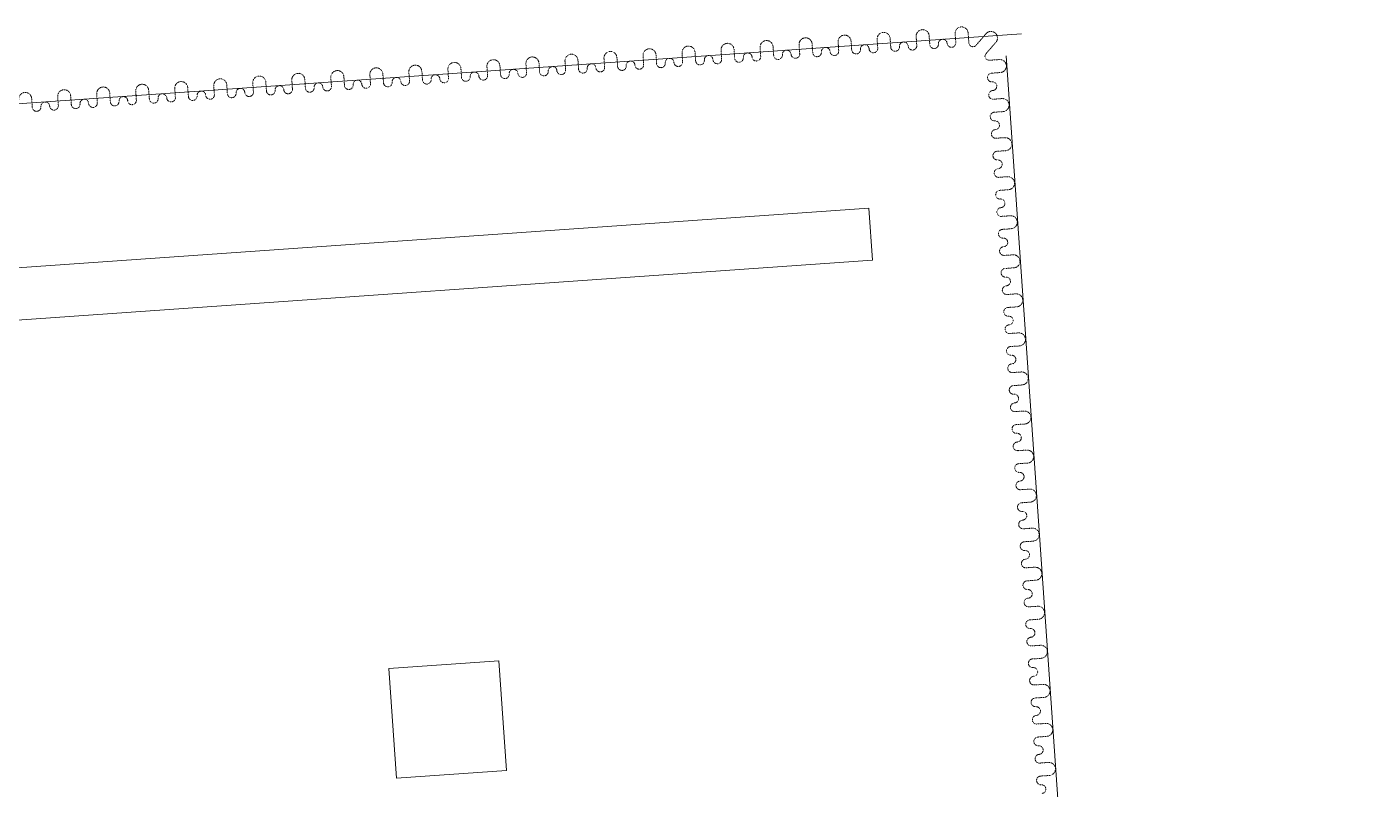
# Model space of a CAD drawing. Header units: millimetres. Extents: x 306 to 836129804, y -168137 to 818603917.
# Drawn here: x 833894834 to 833918014, y 818046590 to 818059733 of the extents above; entities that cross this region are included whole.
import ezdxf

# ---------------------------------------------------------------- set-up
doc = ezdxf.new("R2010")
doc.units = ezdxf.units.MM
doc.header["$LTSCALE"] = 3
doc.linetypes.add('SMALL DASH', pattern=[1.06, 0.53, -0.53])
doc.layers.add('A-010-M_LINE', color=251, linetype='Continuous', lineweight=13)
doc.layers.add('S-280-M_COLUMN', color=253, linetype='Continuous', lineweight=9)
doc.layers.add('UAJ-00XREF', color=7, linetype='Continuous')

# ---------------------------------------------------------------- blocks, each defined once
blk = doc.blocks.new('3A35X-MAGP-P-MP-00')
at = {"layer": 'A-010-M_LINE'}
for p, q in [((834491750, 818059616), (834374483, 818051418)), ((834491484, 818059237), (834497767, 817969362)), ((834489116, 818056607), (834468966, 818055198)), ((834489179, 818055709), (834489116, 818056607)), ((834469028, 818054300), (834489179, 818055709))]:
    blk.add_line(p, q, dxfattribs=at)
at = {"layer": 'A-010-M_LINE', "linetype": 'SMALL DASH'}
for p, q in [((834490168, 818059430), (834490157, 818059582)), ((834490617, 818059461), (834490606, 818059613)), ((834490842, 818059459), (834490831, 818059629)), ((834490956, 818059405), (834491139, 818059615)), ((834486801, 818059194), (834486790, 818059346)), ((834487250, 818059226), (834487239, 818059378)), ((834487474, 818059241), (834487464, 818059393)), ((834487923, 818059273), (834487913, 818059425)), ((834488148, 818059288), (834488137, 818059440)), ((834488597, 818059320), (834488586, 818059472)), ((834488821, 818059335), (834488811, 818059488)), ((834489270, 818059367), (834489259, 818059519)), ((834489495, 818059382), (834489484, 818059535)), ((834489943, 818059414), (834489933, 818059566)), ((834491309, 818059468), (834491126, 818059257)), ((834483434, 818058959), (834483424, 818059111)), ((834483883, 818058990), (834483873, 818059142)), ((834484108, 818059006), (834484097, 818059158)), ((834484557, 818059037), (834484546, 818059189)), ((834484781, 818059053), (834484770, 818059205)), ((834485230, 818059084), (834485219, 818059236)), ((834485454, 818059100), (834485444, 818059252)), ((834485903, 818059131), (834485893, 818059284)), ((834486128, 818059147), (834486117, 818059299)), ((834486577, 818059178), (834486566, 818059331)), ((834491208, 818059159), (834491370, 818059170)), ((834480068, 818058723), (834480057, 818058876)), ((834480516, 818058755), (834480506, 818058907)), ((834480741, 818058771), (834480730, 818058923)), ((834481190, 818058802), (834481179, 818058954)), ((834481414, 818058818), (834481404, 818058970)), ((834481863, 818058849), (834481853, 818059001)), ((834482088, 818058865), (834482077, 818059017)), ((834482537, 818058896), (834482526, 818059048)), ((834482761, 818058912), (834482750, 818059064)), ((834483210, 818058943), (834483199, 818059095)), ((834491234, 818058935), (834491386, 818058946)), ((834477150, 818058519), (834477139, 818058672)), ((834477374, 818058535), (834477363, 818058687)), ((834477823, 818058567), (834477812, 818058719)), ((834478047, 818058582), (834478037, 818058734)), ((834478496, 818058614), (834478486, 818058766)), ((834478721, 818058629), (834478710, 818058781)), ((834479170, 818058661), (834479159, 818058813)), ((834479394, 818058676), (834479384, 818058828)), ((834479843, 818058708), (834479832, 818058860)), ((834474681, 818058347), (834474670, 818058499)), ((834475130, 818058378), (834475119, 818058530)), ((834475354, 818058394), (834475343, 818058546)), ((834475803, 818058425), (834475792, 818058577)), ((834476027, 818058441), (834476017, 818058593)), ((834476476, 818058472), (834476466, 818058625)), ((834476701, 818058488), (834476690, 818058640)), ((834491265, 818058486), (834491417, 818058497)), ((834491281, 818058262), (834491433, 818058272)), ((834491312, 818057813), (834491464, 818057824)), ((834491328, 818057588), (834491480, 818057599)), ((834491359, 818057140), (834491511, 818057150)), ((834491375, 818056915), (834491527, 818056926)), ((834491406, 818056466), (834491558, 818056477)), ((834491422, 818056242), (834491574, 818056252)), ((834491453, 818055793), (834491605, 818055803)), ((834491469, 818055568), (834491621, 818055579)), ((834491500, 818055119), (834491652, 818055130)), ((834491516, 818054895), (834491668, 818054906)), ((834491547, 818054446), (834491699, 818054457)), ((834491563, 818054222), (834491715, 818054232)), ((834491594, 818053773), (834491747, 818053783)), ((834491610, 818053548), (834491762, 818053559)), ((834491642, 818053099), (834491794, 818053110)), ((834491657, 818052875), (834491809, 818052886)), ((834491689, 818052426), (834491841, 818052437)), ((834491704, 818052202), (834491856, 818052212)), ((834491736, 818051753), (834491888, 818051763)), ((834491751, 818051528), (834491903, 818051539)), ((834491783, 818051079), (834491935, 818051090)), ((834491798, 818050855), (834491951, 818050865)), ((834491830, 818050406), (834491982, 818050417)), ((834491845, 818050182), (834491998, 818050192)), ((834491877, 818049733), (834492029, 818049743)), ((834491893, 818049508), (834492045, 818049519)), ((834491924, 818049059), (834492076, 818049070)), ((834491940, 818048835), (834492092, 818048845)), ((834491971, 818048386), (834492123, 818048397)), ((834491987, 818048161), (834492139, 818048172)), ((834492018, 818047713), (834492170, 818047723)), ((834492034, 818047488), (834492186, 818047499)), ((834492065, 818047039), (834492217, 818047050)), ((834492081, 818046815), (834492233, 818046825))]:
    blk.add_line(p, q, dxfattribs=at)
for centre, radius, start, end in [((834488698, 818059480), 112, 3.9989, 183.9989), ((834489372, 818059527), 112, 3.9989, 183.9989), ((834490045, 818059574), 112, 3.9989, 183.9989), ((834490718, 818059621), 112, 3.9989, 183.9989), ((834491224, 818059542), 113, 318.9989, 138.9989), ((834485332, 818059244), 112, 3.9989, 183.9989), ((834486005, 818059291), 112, 3.9989, 183.9989), ((834486678, 818059338), 112, 3.9989, 183.9989), ((834487352, 818059386), 112, 3.9989, 183.9989), ((834488025, 818059433), 112, 3.9989, 183.9989), ((834488372, 818059304), 75, 3.9989, 183.9989), ((834488896, 818059341), 75, 183.9989, 3.9989), ((834489046, 818059351), 75, 3.9989, 183.9989), ((834489195, 818059362), 75, 183.9989, 3.9989), ((834489195, 818059362), 75, 183.9989, 3.9989), ((834489569, 818059388), 75, 183.9989, 3.9989), ((834489719, 818059398), 75, 3.9989, 183.9989), ((834489869, 818059409), 75, 183.9989, 3.9989), ((834489869, 818059409), 75, 183.9989, 3.9989), ((834490243, 818059435), 75, 183.9989, 3.9989), ((834490392, 818059445), 75, 3.9989, 183.9989), ((834490542, 818059456), 75, 183.9989, 3.9989), ((834490542, 818059456), 75, 183.9989, 3.9989), ((834490915, 818059464), 72.5, 183.9989, 304.6567), ((834481965, 818059009), 112, 3.9989, 183.9989), ((834482638, 818059056), 112, 3.9989, 183.9989), ((834483311, 818059103), 112, 3.9989, 183.9989), ((834483985, 818059150), 112, 3.9989, 183.9989), ((834484658, 818059197), 112, 3.9989, 183.9989), ((834485005, 818059069), 75, 3.9989, 183.9989), ((834485529, 818059105), 75, 183.9989, 3.9989), ((834485679, 818059116), 75, 3.9989, 183.9989), ((834485828, 818059126), 75, 183.9989, 3.9989), ((834485828, 818059126), 75, 183.9989, 3.9989), ((834486203, 818059152), 75, 183.9989, 3.9989), ((834486352, 818059163), 75, 3.9989, 183.9989), ((834486502, 818059173), 75, 183.9989, 3.9989), ((834486502, 818059173), 75, 183.9989, 3.9989), ((834486876, 818059199), 75, 183.9989, 3.9989), ((834487026, 818059210), 75, 3.9989, 183.9989), ((834487175, 818059220), 75, 183.9989, 3.9989), ((834487175, 818059220), 75, 183.9989, 3.9989), ((834487549, 818059246), 75, 183.9989, 3.9989), ((834487699, 818059257), 75, 3.9989, 183.9989), ((834487849, 818059267), 75, 183.9989, 3.9989), ((834487849, 818059267), 75, 183.9989, 3.9989), ((834488223, 818059294), 75, 183.9989, 3.9989), ((834488522, 818059314), 75, 183.9989, 3.9989), ((834488522, 818059314), 75, 183.9989, 3.9989), ((834491194, 818059231), 73.2, 159.0976, 280.7201), ((834491378, 818059058), 112, 273.9989, 93.9989), ((834478598, 818058774), 112, 3.9989, 183.9989), ((834479271, 818058821), 112, 3.9989, 183.9989), ((834479945, 818058868), 112, 3.9989, 183.9989), ((834480618, 818058915), 112, 3.9989, 183.9989), ((834481291, 818058962), 112, 3.9989, 183.9989), ((834481639, 818058833), 75, 3.9989, 183.9989), ((834482162, 818058870), 75, 183.9989, 3.9989), ((834482312, 818058880), 75, 3.9989, 183.9989), ((834482462, 818058891), 75, 183.9989, 3.9989), ((834482462, 818058891), 75, 183.9989, 3.9989), ((834482836, 818058917), 75, 183.9989, 3.9989), ((834482985, 818058927), 75, 3.9989, 183.9989), ((834483135, 818058938), 75, 183.9989, 3.9989), ((834483135, 818058938), 75, 183.9989, 3.9989), ((834483509, 818058964), 75, 183.9989, 3.9989), ((834483659, 818058974), 75, 3.9989, 183.9989), ((834483808, 818058985), 75, 183.9989, 3.9989), ((834483808, 818058985), 75, 183.9989, 3.9989), ((834484182, 818059011), 75, 183.9989, 3.9989), ((834484332, 818059022), 75, 3.9989, 183.9989), ((834484482, 818059032), 75, 183.9989, 3.9989), ((834484482, 818059032), 75, 183.9989, 3.9989), ((834484856, 818059058), 75, 183.9989, 3.9989), ((834485155, 818059079), 75, 183.9989, 3.9989), ((834485155, 818059079), 75, 183.9989, 3.9989), ((834491239, 818058860), 75, 93.9989, 273.9989), ((834491239, 818058860), 75, 93.9989, 273.9989), ((834475231, 818058538), 112, 3.9989, 183.9989), ((834475905, 818058585), 112, 3.9989, 183.9989), ((834476578, 818058632), 112, 3.9989, 183.9989), ((834477251, 818058679), 112, 3.9989, 183.9989), ((834477925, 818058726), 112, 3.9989, 183.9989), ((834478272, 818058598), 75, 3.9989, 183.9989), ((834478945, 818058645), 75, 3.9989, 183.9989), ((834479095, 818058655), 75, 183.9989, 3.9989), ((834479095, 818058655), 75, 183.9989, 3.9989), ((834479469, 818058682), 75, 183.9989, 3.9989), ((834479619, 818058692), 75, 3.9989, 183.9989), ((834479768, 818058703), 75, 183.9989, 3.9989), ((834479768, 818058703), 75, 183.9989, 3.9989), ((834480142, 818058729), 75, 183.9989, 3.9989), ((834480292, 818058739), 75, 3.9989, 183.9989), ((834480442, 818058750), 75, 183.9989, 3.9989), ((834480442, 818058750), 75, 183.9989, 3.9989), ((834480816, 818058776), 75, 183.9989, 3.9989), ((834480965, 818058786), 75, 3.9989, 183.9989), ((834481115, 818058797), 75, 183.9989, 3.9989), ((834481115, 818058797), 75, 183.9989, 3.9989), ((834481489, 818058823), 75, 183.9989, 3.9989), ((834481788, 818058844), 75, 183.9989, 3.9989), ((834481788, 818058844), 75, 183.9989, 3.9989), ((834491249, 818058711), 75, 273.9989, 93.9989), ((834474558, 818058491), 112, 3.9989, 183.9989), ((834474905, 818058363), 75, 3.9989, 183.9989), ((834475578, 818058410), 75, 3.9989, 183.9989), ((834475728, 818058420), 75, 183.9989, 3.9989), ((834475728, 818058420), 75, 183.9989, 3.9989), ((834476102, 818058446), 75, 183.9989, 3.9989), ((834476252, 818058457), 75, 3.9989, 183.9989), ((834476401, 818058467), 75, 183.9989, 3.9989), ((834476401, 818058467), 75, 183.9989, 3.9989), ((834476776, 818058493), 75, 183.9989, 3.9989), ((834476925, 818058504), 75, 3.9989, 183.9989), ((834477075, 818058514), 75, 183.9989, 3.9989), ((834477075, 818058514), 75, 183.9989, 3.9989), ((834477449, 818058540), 75, 183.9989, 3.9989), ((834477599, 818058551), 75, 3.9989, 183.9989), ((834477748, 818058561), 75, 183.9989, 3.9989), ((834477748, 818058561), 75, 183.9989, 3.9989), ((834478122, 818058587), 75, 183.9989, 3.9989), ((834478422, 818058608), 75, 183.9989, 3.9989), ((834478422, 818058608), 75, 183.9989, 3.9989), ((834478796, 818058635), 75, 183.9989, 3.9989), ((834491260, 818058561), 75, 93.9989, 273.9989), ((834491425, 818058385), 112, 273.9989, 93.9989), ((834474755, 818058352), 75, 183.9989, 3.9989), ((834475055, 818058373), 75, 183.9989, 3.9989), ((834475055, 818058373), 75, 183.9989, 3.9989), ((834475429, 818058399), 75, 183.9989, 3.9989), ((834491286, 818058187), 75, 93.9989, 273.9989), ((834491286, 818058187), 75, 93.9989, 273.9989), ((834491307, 818057888), 75, 93.9989, 273.9989), ((834491296, 818058037), 75, 273.9989, 93.9989), ((834491472, 818057711), 112, 273.9989, 93.9989), ((834491333, 818057514), 75, 93.9989, 273.9989), ((834491333, 818057514), 75, 93.9989, 273.9989), ((834491354, 818057214), 75, 93.9989, 273.9989), ((834491343, 818057364), 75, 273.9989, 93.9989), ((834491519, 818057038), 112, 273.9989, 93.9989), ((834491380, 818056840), 75, 93.9989, 273.9989), ((834491380, 818056840), 75, 93.9989, 273.9989), ((834491401, 818056541), 75, 93.9989, 273.9989), ((834491390, 818056691), 75, 273.9989, 93.9989), ((834491566, 818056365), 112, 273.9989, 93.9989), ((834491427, 818056167), 75, 93.9989, 273.9989), ((834491427, 818056167), 75, 93.9989, 273.9989), ((834491438, 818056017), 75, 273.9989, 93.9989), ((834491448, 818055868), 75, 93.9989, 273.9989), ((834491613, 818055691), 112, 273.9989, 93.9989), ((834491474, 818055494), 75, 93.9989, 273.9989), ((834491474, 818055494), 75, 93.9989, 273.9989), ((834491485, 818055344), 75, 273.9989, 93.9989), ((834491495, 818055194), 75, 93.9989, 273.9989), ((834491660, 818055018), 112, 273.9989, 93.9989), ((834491521, 818054820), 75, 93.9989, 273.9989), ((834491521, 818054820), 75, 93.9989, 273.9989), ((834491532, 818054671), 75, 273.9989, 93.9989), ((834491542, 818054521), 75, 93.9989, 273.9989), ((834491707, 818054345), 112, 273.9989, 93.9989), ((834491568, 818054147), 75, 93.9989, 273.9989), ((834491568, 818054147), 75, 93.9989, 273.9989), ((834491579, 818053997), 75, 273.9989, 93.9989), ((834491589, 818053848), 75, 93.9989, 273.9989), ((834491754, 818053671), 112, 273.9989, 93.9989), ((834491615, 818053473), 75, 93.9989, 273.9989), ((834491615, 818053473), 75, 93.9989, 273.9989), ((834491626, 818053324), 75, 273.9989, 93.9989), ((834491636, 818053174), 75, 93.9989, 273.9989), ((834491801, 818052998), 112, 273.9989, 93.9989), ((834491662, 818052800), 75, 93.9989, 273.9989), ((834491662, 818052800), 75, 93.9989, 273.9989), ((834491673, 818052650), 75, 273.9989, 93.9989), ((834491683, 818052501), 75, 93.9989, 273.9989), ((834491849, 818052324), 112, 273.9989, 93.9989), ((834491709, 818052127), 75, 93.9989, 273.9989), ((834491709, 818052127), 75, 93.9989, 273.9989), ((834491720, 818051977), 75, 273.9989, 93.9989), ((834491730, 818051827), 75, 93.9989, 273.9989), ((834491896, 818051651), 112, 273.9989, 93.9989), ((834491757, 818051453), 75, 93.9989, 273.9989), ((834491757, 818051453), 75, 93.9989, 273.9989), ((834491777, 818051154), 75, 93.9989, 273.9989), ((834491767, 818051304), 75, 273.9989, 93.9989), ((834491943, 818050978), 112, 273.9989, 93.9989), ((834491804, 818050780), 75, 93.9989, 273.9989), ((834491804, 818050780), 75, 93.9989, 273.9989), ((834491825, 818050481), 75, 93.9989, 273.9989), ((834491814, 818050630), 75, 273.9989, 93.9989), ((834491990, 818050304), 112, 273.9989, 93.9989), ((834491851, 818050107), 75, 93.9989, 273.9989), ((834491851, 818050107), 75, 93.9989, 273.9989), ((834491872, 818049807), 75, 93.9989, 273.9989), ((834491861, 818049957), 75, 273.9989, 93.9989), ((834492037, 818049631), 112, 273.9989, 93.9989), ((834491898, 818049433), 75, 93.9989, 273.9989), ((834491898, 818049433), 75, 93.9989, 273.9989), ((834491919, 818049134), 75, 93.9989, 273.9989), ((834491908, 818049284), 75, 273.9989, 93.9989), ((834492084, 818048958), 112, 273.9989, 93.9989), ((834491945, 818048760), 75, 93.9989, 273.9989), ((834491945, 818048760), 75, 93.9989, 273.9989), ((834491955, 818048610), 75, 273.9989, 93.9989), ((834491966, 818048461), 75, 93.9989, 273.9989), ((834492131, 818048284), 112, 273.9989, 93.9989), ((834491992, 818048087), 75, 93.9989, 273.9989), ((834491992, 818048087), 75, 93.9989, 273.9989), ((834492002, 818047937), 75, 273.9989, 93.9989), ((834492013, 818047787), 75, 93.9989, 273.9989), ((834492178, 818047611), 112, 273.9989, 93.9989), ((834492039, 818047413), 75, 93.9989, 273.9989), ((834492039, 818047413), 75, 93.9989, 273.9989), ((834492049, 818047264), 75, 273.9989, 93.9989), ((834492060, 818047114), 75, 93.9989, 273.9989), ((834492225, 818046938), 112, 273.9989, 93.9989), ((834492086, 818046740), 75, 93.9989, 273.9989), ((834492086, 818046740), 75, 93.9989, 273.9989), ((834492097, 818046590), 75, 273.9989, 93.9989)]:
    blk.add_arc(centre, radius, start, end, dxfattribs=at)
at = {"layer": 'S-280-M_COLUMN', "lineweight": 13}
for p, q in [((834480834, 818048672), (834482729, 818048805)), ((834482729, 818048805), (834482862, 818046910)), ((834480834, 818048672), (834480966, 818046777)), ((834482862, 818046910), (834480966, 818046777))]:
    blk.add_line(p, q, dxfattribs=at)

msp = doc.modelspace()

# ---------------------------------------------------------------- block references
at = {"layer": 'UAJ-00XREF', "ltscale": 0.5}
msp.add_blockref('3A35X-MAGP-P-MP-00', (-579753, 0), dxfattribs=at)

doc.saveas('drawing.dxf')
